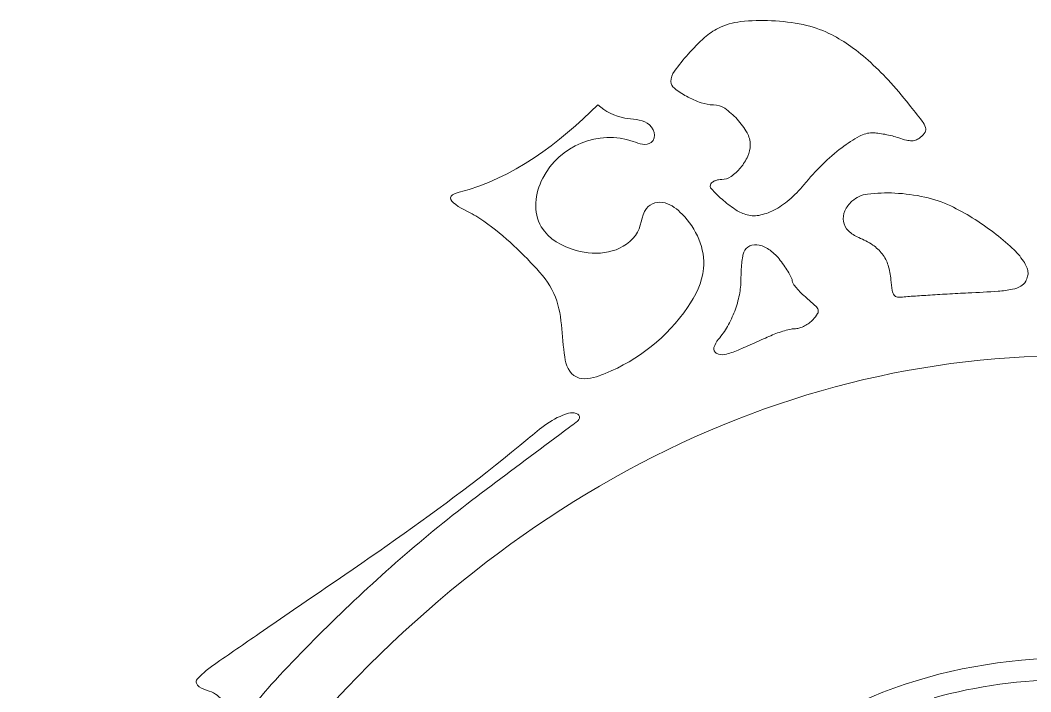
# Model space of a CAD drawing. Header units: millimetres. Extents: x 946 to 1411, y -1945 to 60.
# Drawn here: x 1027.1 to 1168.6, y -71.5 to 22.5 of the extents above; entities that cross this region are included whole.
import ezdxf

# ---------------------------------------------------------------- set-up
doc = ezdxf.new("R2010")
doc.units = ezdxf.units.MM
doc.header["$MEASUREMENT"] = 0
doc.layers.add('Layer 2', color=7, linetype='Continuous')

msp = doc.modelspace()

# ---------------------------------------------------------------- linework, layer by layer
at = {"layer": 'Layer 2', "lineweight": 0}
for points, knots in [([(1118.73, 15.33), (1119.34, 16.16), (1119.98, 16.96), (1120.67, 17.73), (1121.38, 18.53), (1122.14, 19.3), (1122.94, 20.02), (1123.53, 20.55), (1124.19, 21), (1124.9, 21.35), (1125.87, 21.84), (1126.93, 22.14), (1128.01, 22.26), (1129.44, 22.42), (1130.88, 22.46), (1132.31, 22.39), (1133.81, 22.32), (1135.3, 22.14), (1136.76, 21.84), (1138.01, 21.59), (1139.22, 21.18), (1140.37, 20.62), (1141.32, 20.16), (1142.23, 19.63), (1143.1, 19.03), (1144.06, 18.36), (1144.98, 17.63), (1145.86, 16.86), (1146.84, 15.98), (1147.78, 15.06), (1148.67, 14.1), (1149.67, 13), (1150.64, 11.87), (1151.56, 10.7), (1152.19, 9.92), (1152.8, 9.13), (1153.41, 8.34), (1153.62, 8.06), (1153.78, 7.76), (1153.9, 7.43), (1153.98, 7.22), (1153.95, 6.98), (1153.83, 6.79), (1153.67, 6.52), (1153.46, 6.28), (1153.21, 6.08), (1153.04, 5.93), (1152.84, 5.81), (1152.63, 5.72), (1152.43, 5.64), (1152.21, 5.59), (1152, 5.59), (1151.73, 5.58), (1151.47, 5.61), (1151.22, 5.67), (1150.86, 5.75), (1150.51, 5.86), (1150.16, 5.98), (1149.86, 6.08), (1149.55, 6.18), (1149.25, 6.26), (1148.9, 6.34), (1148.56, 6.42), (1148.22, 6.49), (1147.89, 6.55), (1147.56, 6.61), (1147.23, 6.65), (1146.97, 6.68), (1146.71, 6.7), (1146.45, 6.7), (1145.82, 6.7), (1145.2, 6.54), (1144.65, 6.23), (1143.79, 5.75), (1142.97, 5.21), (1142.18, 4.62), (1141.23, 3.9), (1140.33, 3.12), (1139.48, 2.28), (1138.56, 1.37), (1137.68, 0.42), (1136.86, -0.57), (1136.23, -1.34), (1135.53, -2.05), (1134.78, -2.7), (1134.13, -3.27), (1133.4, -3.75), (1132.63, -4.15), (1131.97, -4.48), (1131.27, -4.72), (1130.55, -4.85), (1129.93, -4.96), (1129.3, -4.91), (1128.71, -4.72), (1128.16, -4.55), (1127.64, -4.3), (1127.17, -3.98), (1126.55, -3.56), (1125.96, -3.1), (1125.4, -2.61), (1124.88, -2.15), (1124.38, -1.66), (1123.91, -1.15), (1123.73, -0.95), (1123.7, -0.65), (1123.84, -0.42), (1123.9, -0.33), (1123.97, -0.25), (1124.06, -0.19), (1124.18, -0.12), (1124.31, -0.05), (1124.44, 0), (1124.58, 0.06), (1124.74, 0.1), (1124.89, 0.13), (1125.05, 0.16), (1125.2, 0.17), (1125.36, 0.17), (1125.82, 0.17), (1126.28, 0.32), (1126.66, 0.58), (1127.16, 0.93), (1127.61, 1.34), (1128, 1.81), (1128.4, 2.3), (1128.74, 2.85), (1129.01, 3.43), (1129.24, 3.92), (1129.35, 4.46), (1129.35, 5), (1129.35, 5.6), (1129.2, 6.19), (1128.9, 6.71), (1128.51, 7.39), (1128.05, 8.03), (1127.52, 8.61), (1126.99, 9.19), (1126.41, 9.69), (1125.77, 10.13), (1125.31, 10.45), (1124.76, 10.62), (1124.2, 10.62), (1123.61, 10.62), (1123.02, 10.72), (1122.47, 10.91), (1121.76, 11.15), (1121.08, 11.46), (1120.43, 11.81), (1119.83, 12.14), (1119.26, 12.52), (1118.72, 12.94), (1118.42, 13.17), (1118.25, 13.52), (1118.25, 13.89), (1118.25, 14.4), (1118.42, 14.91), (1118.73, 15.33)], [0, 0, 0, 0, 1, 1, 1, 2, 2, 2, 3, 3, 3, 4, 4, 4, 5, 5, 5, 6, 6, 6, 7, 7, 7, 8, 8, 8, 9, 9, 9, 10, 10, 10, 11, 11, 11, 12, 12, 12, 13, 13, 13, 14, 14, 14, 15, 15, 15, 16, 16, 16, 17, 17, 17, 18, 18, 18, 19, 19, 19, 20, 20, 20, 21, 21, 21, 22, 22, 22, 23, 23, 23, 24, 24, 24, 25, 25, 25, 26, 26, 26, 27, 27, 27, 28, 28, 28, 29, 29, 29, 30, 30, 30, 31, 31, 31, 32, 32, 32, 33, 33, 33, 34, 34, 34, 35, 35, 35, 36, 36, 36, 37, 37, 37, 38, 38, 38, 39, 39, 39, 40, 40, 40, 41, 41, 41, 42, 42, 42, 43, 43, 43, 44, 44, 44, 45, 45, 45, 46, 46, 46, 47, 47, 47, 48, 48, 48, 49, 49, 49, 50, 50, 50, 51, 51, 51, 52, 52, 52, 52]), ([(1090.93, -4.94), (1089.89, -4.29), (1085.21, -2.47), (1088.58, -1.62), (1096.04, 0.27), (1102.63, 5.27), (1108, 10.64), (1109.04, 9.68), (1110.37, 9.02), (1111.77, 8.77), (1112.84, 8.58), (1114, 8.62), (1114.93, 8.06), (1115.87, 7.51), (1116.35, 6.02), (1115.49, 5.36), (1114.79, 4.81), (1113.79, 5.19), (1112.95, 5.49), (1108.12, 7.19), (1102.61, 4.89), (1100.28, 0.34), (1099.19, -1.77), (1098.88, -4.43), (1100.09, -6.47), (1101.11, -8.2), (1103.04, -9.21), (1104.97, -9.75), (1107.92, -10.57), (1111.29, -10.23), (1113.27, -7.65), (1114.15, -6.5), (1114.01, -5), (1114.82, -3.89), (1115.39, -3.11), (1116.49, -2.88), (1117.43, -3.12), (1118.36, -3.36), (1119.14, -4), (1119.81, -4.69), (1121.78, -6.71), (1123.09, -9.51), (1122.82, -12.31), (1122.63, -14.28), (1121.69, -16.1), (1120.57, -17.74), (1117.75, -21.87), (1113.67, -25.13), (1109.02, -26.99), (1108.75, -27.1), (1108.48, -27.2), (1108.21, -27.3), (1107.17, -27.67), (1105.98, -27.97), (1105, -27.47), (1103.99, -26.97), (1103.51, -25.8), (1103.36, -24.68), (1102.94, -21.74), (1103.09, -18.54), (1101.84, -15.77), (1101.18, -14.32), (1100.14, -13.08), (1099.05, -11.92), (1096.64, -9.34), (1093.92, -6.83), (1090.93, -4.94)], [0, 0, 0, 0, 1, 1, 1, 2, 2, 2, 3, 3, 3, 4, 4, 4, 5, 5, 5, 6, 6, 6, 7, 7, 7, 8, 8, 8, 9, 9, 9, 10, 10, 10, 11, 11, 11, 12, 12, 12, 13, 13, 13, 14, 14, 14, 15, 15, 15, 16, 16, 16, 17, 17, 17, 18, 18, 18, 19, 19, 19, 20, 20, 20, 21, 21, 21, 22, 22, 22, 22]), ([(1157.42, -3.54), (1158.46, -4.03), (1159.47, -4.58), (1160.45, -5.19), (1161.49, -5.84), (1162.5, -6.53), (1163.47, -7.27), (1164.37, -7.95), (1165.23, -8.67), (1166.05, -9.43), (1166.65, -9.98), (1167.17, -10.6), (1167.62, -11.27), (1167.78, -11.53), (1167.93, -11.79), (1168.06, -12.07), (1168.15, -12.28), (1168.22, -12.51), (1168.24, -12.74), (1168.27, -12.96), (1168.25, -13.17), (1168.2, -13.38), (1168.14, -13.62), (1168.05, -13.85), (1167.93, -14.07), (1167.77, -14.37), (1167.53, -14.61), (1167.24, -14.77), (1166.88, -14.97), (1166.49, -15.11), (1166.09, -15.19), (1165.42, -15.33), (1164.75, -15.42), (1164.07, -15.47), (1162.67, -15.56), (1161.28, -15.65), (1159.88, -15.71), (1158.91, -15.76), (1157.93, -15.81), (1156.95, -15.87), (1156.03, -15.92), (1155.12, -15.97), (1154.21, -16.03), (1153.44, -16.08), (1152.67, -16.13), (1151.91, -16.18), (1151.57, -16.2), (1151.23, -16.23), (1150.89, -16.27), (1150.59, -16.31), (1150.28, -16.32), (1149.98, -16.29), (1149.78, -16.27), (1149.61, -16.17), (1149.49, -16.02), (1149.35, -15.83), (1149.26, -15.61), (1149.22, -15.38), (1149.15, -14.88), (1149.09, -14.37), (1149.05, -13.86), (1148.99, -13.17), (1148.86, -12.49), (1148.66, -11.83), (1148.48, -11.27), (1148.2, -10.73), (1147.84, -10.26), (1147.47, -9.77), (1147.01, -9.35), (1146.5, -9.01), (1145.88, -8.6), (1145.23, -8.25), (1144.54, -7.97), (1144, -7.74), (1143.52, -7.41), (1143.1, -7), (1142.74, -6.65), (1142.5, -6.19), (1142.41, -5.69), (1142.32, -5.2), (1142.38, -4.69), (1142.59, -4.24), (1142.83, -3.72), (1143.18, -3.25), (1143.6, -2.87), (1144.21, -2.32), (1144.96, -1.97), (1145.77, -1.88), (1147.04, -1.73), (1148.32, -1.68), (1149.59, -1.74), (1151.01, -1.81), (1152.42, -2), (1153.8, -2.3), (1155.05, -2.57), (1156.27, -2.99), (1157.42, -3.54)], [0, 0, 0, 0, 1, 1, 1, 2, 2, 2, 3, 3, 3, 4, 4, 4, 5, 5, 5, 6, 6, 6, 7, 7, 7, 8, 8, 8, 9, 9, 9, 10, 10, 10, 11, 11, 11, 12, 12, 12, 13, 13, 13, 14, 14, 14, 15, 15, 15, 16, 16, 16, 17, 17, 17, 18, 18, 18, 19, 19, 19, 20, 20, 20, 21, 21, 21, 22, 22, 22, 23, 23, 23, 24, 24, 24, 25, 25, 25, 26, 26, 26, 27, 27, 27, 28, 28, 28, 29, 29, 29, 30, 30, 30, 31, 31, 31, 32, 32, 32, 32]), ([(1124.27, -23.37), (1124.39, -22.94), (1124.6, -22.54), (1124.9, -22.2), (1125.38, -21.64), (1125.8, -21.04), (1126.16, -20.4), (1126.55, -19.71), (1126.89, -18.99), (1127.17, -18.25), (1127.45, -17.51), (1127.67, -16.75), (1127.83, -15.97), (1127.97, -15.26), (1128.05, -14.54), (1128.05, -13.81), (1128.05, -13.43), (1128.06, -13.05), (1128.08, -12.67), (1128.09, -12.3), (1128.12, -11.92), (1128.16, -11.55), (1128.2, -11.22), (1128.24, -10.9), (1128.29, -10.57), (1128.32, -10.38), (1128.37, -10.18), (1128.44, -10), (1128.59, -9.61), (1128.89, -9.3), (1129.27, -9.14), (1129.69, -8.96), (1130.15, -8.92), (1130.59, -9.02), (1131.15, -9.14), (1131.68, -9.39), (1132.14, -9.74), (1132.68, -10.14), (1133.16, -10.62), (1133.56, -11.15), (1133.78, -11.44), (1134, -11.73), (1134.2, -12.04), (1134.39, -12.32), (1134.57, -12.6), (1134.74, -12.9), (1134.88, -13.14), (1135.01, -13.39), (1135.14, -13.64), (1135.2, -13.76), (1135.23, -13.89), (1135.23, -14.03), (1135.23, -14.16), (1135.27, -14.29), (1135.34, -14.4), (1135.49, -14.61), (1135.66, -14.82), (1135.83, -15.02), (1136.03, -15.27), (1136.25, -15.51), (1136.48, -15.73), (1136.74, -15.98), (1137, -16.21), (1137.26, -16.44), (1137.69, -16.8), (1138.11, -17.17), (1138.52, -17.55), (1138.68, -17.7), (1138.8, -17.89), (1138.86, -18.09), (1138.91, -18.27), (1138.89, -18.46), (1138.78, -18.61), (1138.59, -18.9), (1138.38, -19.18), (1138.14, -19.43), (1137.98, -19.62), (1137.8, -19.78), (1137.61, -19.93), (1137.4, -20.08), (1137.18, -20.22), (1136.95, -20.34), (1136.74, -20.45), (1136.51, -20.55), (1136.28, -20.62), (1136.1, -20.68), (1135.91, -20.72), (1135.71, -20.72), (1135.5, -20.72), (1135.29, -20.74), (1135.08, -20.78), (1134.77, -20.85), (1134.47, -20.92), (1134.17, -21), (1133.83, -21.1), (1133.5, -21.2), (1133.17, -21.32), (1132.85, -21.43), (1132.53, -21.56), (1132.22, -21.7), (1131.89, -21.85), (1131.55, -22), (1131.21, -22.15), (1130.79, -22.33), (1130.38, -22.51), (1129.97, -22.69), (1129.55, -22.88), (1129.13, -23.06), (1128.71, -23.25), (1128.36, -23.4), (1128.01, -23.56), (1127.65, -23.72), (1127.06, -23.98), (1126.44, -24.18), (1125.8, -24.32), (1125.39, -24.41), (1124.96, -24.35), (1124.6, -24.14), (1124.32, -23.99), (1124.19, -23.68), (1124.27, -23.37)], [0, 0, 0, 0, 1, 1, 1, 2, 2, 2, 3, 3, 3, 4, 4, 4, 5, 5, 5, 6, 6, 6, 7, 7, 7, 8, 8, 8, 9, 9, 9, 10, 10, 10, 11, 11, 11, 12, 12, 12, 13, 13, 13, 14, 14, 14, 15, 15, 15, 16, 16, 16, 17, 17, 17, 18, 18, 18, 19, 19, 19, 20, 20, 20, 21, 21, 21, 22, 22, 22, 23, 23, 23, 24, 24, 24, 25, 25, 25, 26, 26, 26, 27, 27, 27, 28, 28, 28, 29, 29, 29, 30, 30, 30, 31, 31, 31, 32, 32, 32, 33, 33, 33, 34, 34, 34, 35, 35, 35, 36, 36, 36, 37, 37, 37, 38, 38, 38, 39, 39, 39, 40, 40, 40, 40]), ([(1073.96, -201), (1072.9, -200.66), (1071.9, -200.04), (1071.29, -199.32), (1069.23, -196.92), (1066.5, -195.7), (1063.18, -195.7), (1063.12, -195.7), (1063.07, -195.7), (1063.02, -195.7), (1060.57, -195.7), (1059.36, -194.58), (1057.89, -192.39), (1057.17, -191.33), (1056.4, -190.29), (1055.66, -189.27), (1054.32, -187.44), (1052.95, -185.57), (1051.83, -183.54), (1051.25, -181.42), (1050.37, -179.5), (1049.22, -177.61), (1049.22, -177.61), (1049.22, -177.62), (1049.22, -177.62), (1049.2, -177.59), (1049.15, -177.5), (1049.14, -177.48), (1049.14, -177.48), (1048.96, -177.2), (1048.96, -177.2), (1048.84, -177.02), (1048.73, -176.83), (1048.61, -176.65), (1048.42, -176.36), (1048.16, -176.07), (1047.86, -175.81), (1047.86, -175.81), (1045.62, -172.97), (1045.62, -172.97), (1044.96, -171.66), (1044.33, -170.31), (1043.52, -169.09), (1042.75, -167.93), (1041.67, -167.06), (1040.49, -166.34), (1039.2, -165.54), (1037.82, -164.87), (1036.63, -163.91), (1036.63, -163.91), (1036.63, -163.91), (1036.63, -163.91), (1036.34, -163.64), (1036.08, -163.35), (1035.85, -163.02), (1035.8, -162.95), (1035.76, -162.88), (1035.71, -162.81), (1035.27, -161.04), (1034.95, -159.28), (1034.15, -157.63), (1033.38, -156.03), (1032.37, -154.57), (1031.32, -153.14), (1030.13, -151.53), (1028.88, -149.95), (1027.89, -148.21), (1027.88, -148.19), (1027.87, -148.18), (1027.86, -148.16), (1027.79, -148.01), (1027.72, -147.86), (1027.65, -147.7), (1027.49, -147.34), (1027.31, -147), (1027.11, -146.66), (1034.62, -125.97), (1044.54, -107.1), (1056.69, -90.42), (1071.48, -70.11), (1088.83, -54.08), (1108.24, -42.75), (1128.3, -31.06), (1149.71, -24.93), (1171.88, -24.53), (1172.64, -24.52), (1173.4, -24.51), (1174.16, -24.51), (1195.53, -24.51), (1216.36, -29.87), (1236.12, -40.47), (1255.93, -51.09), (1273.83, -66.5), (1289.33, -86.26), (1301.14, -101.32), (1311.09, -118.33), (1319.05, -137.01), (1319.03, -137.04), (1319, -137.08), (1318.97, -137.11), (1317.1, -139.48), (1316.22, -142.09), (1316.11, -145.55), (1316.07, -146.51), (1315.86, -147.57), (1315.46, -148.67), (1315.18, -149.43), (1314.84, -150.17), (1314.51, -150.89), (1314.17, -151.64), (1313.81, -152.41), (1313.54, -153.2), (1312.67, -155.66), (1311.87, -158.09), (1311.02, -160.67), (1310.68, -161.67), (1310.35, -162.69), (1310, -163.73), (1308.84, -163.6), (1308.01, -163.92), (1307.38, -164.5), (1306.55, -165.22), (1306.04, -166.39), (1305.59, -167.65), (1305.24, -168.61), (1304.89, -169.57), (1304.55, -170.53), (1303.71, -172.86), (1302.84, -175.28), (1301.91, -177.62), (1301.51, -178.65), (1301.04, -179.67), (1300.32, -180.39), (1299.76, -180.9), (1299.06, -181.24), (1298.12, -181.28), (1293.93, -181.46), (1290.76, -183.15), (1288.16, -185.52), (1286.36, -187.14), (1284.84, -189.09), (1283.43, -191.1), (1282.98, -191.73), (1282.39, -192.26), (1281.82, -192.78), (1281.43, -193.14), (1281.02, -193.5), (1280.66, -193.9), (1280.6, -193.97), (1280.54, -194.03), (1280.47, -194.09), (1279.54, -194.9), (1278.53, -194.72), (1277.47, -194.54), (1276.85, -194.43), (1276.21, -194.31), (1275.59, -194.42), (1274.59, -194.6), (1273.53, -194.58), (1272.5, -194.57), (1270.37, -194.55), (1268.19, -194.52), (1266.4, -196.15), (1266.15, -196.36), (1265.92, -196.6), (1265.69, -196.88), (1265.6, -196.93), (1265.47, -196.95), (1265.33, -196.96), (1265.24, -196.97), (1265.14, -196.98), (1265.05, -197), (1265.05, -197), (1264.66, -197.1), (1264.66, -197.1), (1261.99, -197.78), (1259.25, -198.49), (1257.16, -200.43), (1256.66, -200.88), (1256.19, -201.4), (1255.77, -202.01), (1255.74, -202.05), (1255.71, -202.09), (1255.67, -202.13), (1255.65, -202.14), (1255.63, -202.16), (1255.61, -202.18), (1255.57, -202.21), (1255.53, -202.25), (1255.49, -202.28), (1254.34, -203.36), (1253.19, -203.39), (1251.76, -202.36), (1250.6, -201.52), (1249.31, -200.8), (1247.93, -200.23), (1245.96, -199.41), (1244, -198.67), (1241.92, -197.89), (1241.1, -197.58), (1240.16, -197.23), (1239.32, -196.91), (1239.38, -196.79), (1239.44, -196.67), (1239.5, -196.55), (1239.5, -196.55), (1239.5, -196.55), (1239.5, -196.55), (1239.53, -196.51), (1239.55, -196.46), (1239.58, -196.41), (1239.59, -196.39), (1239.6, -196.37), (1239.61, -196.35), (1239.87, -195.86), (1240.13, -195.36), (1240.41, -194.88), (1240.96, -193.93), (1241.49, -192.97), (1242.01, -192), (1242.26, -191.52), (1242.52, -191.04), (1242.76, -190.55), (1243.26, -189.58), (1243.74, -188.6), (1244.2, -187.61), (1244.88, -186.13), (1245.53, -184.64), (1246.13, -183.13), (1250.35, -172.56), (1252.49, -161.3), (1252.43, -149.88), (1252.42, -148.25), (1252.37, -146.62), (1252.27, -144.98), (1252.24, -144.38), (1252.19, -143.79), (1252.14, -143.19), (1252.13, -143), (1252.11, -142.82), (1252.1, -142.63), (1252.06, -142.22), (1251.39, -136.2), (1251.31, -135.74), (1251.29, -135.62), (1251.27, -135.49), (1251.25, -135.36), (1251.04, -134.15), (1250.81, -132.95), (1250.55, -131.76), (1250.54, -131.7), (1250.28, -130.52), (1250.15, -130), (1250.13, -129.89), (1250.1, -129.78), (1250.08, -129.67), (1249.96, -129.18), (1249.84, -128.69), (1249.71, -128.21), (1249.68, -128.1), (1249.66, -127.99), (1249.63, -127.89), (1249.49, -127.38), (1249.36, -126.87), (1249.21, -126.37), (1249.19, -126.29), (1249.17, -126.22), (1249.15, -126.15), (1248.47, -123.76), (1247.69, -121.41), (1246.81, -119.09), (1246.8, -119.09), (1246.8, -119.09), (1246.8, -119.09), (1246.59, -118.51), (1246.36, -117.94), (1246.13, -117.37), (1246.12, -117.35), (1246.11, -117.33), (1246.1, -117.31), (1243.17, -110.09), (1239.26, -103.28), (1234.43, -97.03), (1226.96, -87.36), (1218.24, -79.9), (1208.5, -74.86), (1198.64, -69.76), (1187.59, -67.06), (1175.66, -66.85), (1175.16, -66.84), (1174.67, -66.83), (1174.18, -66.83), (1155.63, -66.83), (1139.11, -73.24), (1124.98, -85.89), (1123.51, -87.21), (1122.06, -88.59), (1120.64, -90.04), (1113.19, -97.65), (1107.32, -106.61), (1103.19, -116.67), (1102.1, -119.34), (1101.14, -122.06), (1100.32, -124.82), (1100.31, -124.84), (1100.31, -124.86), (1100.3, -124.87), (1099.87, -126.31), (1099.48, -127.77), (1099.12, -129.23), (1099.12, -129.23), (1099.12, -129.23), (1099.12, -129.24), (1099.02, -129.67), (1098.92, -130.11), (1098.82, -130.54), (1098.79, -130.66), (1098.76, -130.78), (1098.74, -130.9), (1098.65, -131.31), (1098.55, -131.73), (1098.47, -132.14), (1098.45, -132.25), (1098.43, -132.36), (1098.4, -132.46), (1098.25, -133.24), (1098.1, -134.02), (1097.96, -134.81), (1097.93, -134.95), (1097.91, -135.1), (1097.88, -135.24), (1097.83, -135.57), (1097.77, -135.9), (1097.72, -136.24), (1097.68, -136.49), (1097.64, -136.75), (1097.6, -137.01), (1097.56, -137.31), (1097.51, -137.62), (1097.47, -137.92), (1097.43, -138.24), (1097.38, -138.55), (1097.34, -138.87), (1097.31, -139.13), (1097.28, -139.39), (1097.24, -139.65), (1097.18, -140.2), (1097.12, -140.75), (1097.06, -141.31), (1097.04, -141.5), (1097.03, -141.69), (1097.01, -141.88), (1096.97, -142.29), (1096.93, -142.71), (1096.9, -143.13), (1096.88, -143.34), (1096.86, -143.56), (1096.85, -143.78), (1096.82, -144.19), (1096.79, -144.6), (1096.77, -145.02), (1096.76, -145.21), (1096.74, -145.4), (1096.73, -145.59), (1096.7, -146.19), (1096.67, -146.79), (1096.65, -147.4), (1096.65, -147.4), (1096.65, -147.4), (1096.65, -147.4), (1096.61, -148.73), (1096.59, -150.06), (1096.61, -151.39), (1096.62, -152.71), (1096.66, -154.04), (1096.73, -155.36), (1097.16, -163.27), (1098.63, -171.04), (1101.13, -178.53), (1104.57, -188.87), (1109.82, -198.24), (1116.73, -206.38), (1117.08, -206.79), (1117.43, -207.21), (1117.78, -207.63), (1118.13, -208.06), (1118.48, -208.49), (1118.85, -208.94), (1118.85, -208.95), (1118.86, -208.96), (1118.87, -208.97), (1119.2, -209.37), (1119.53, -209.78), (1119.89, -210.22), (1118.03, -210.33), (1116.19, -210.43), (1114.41, -210.53), (1110.2, -210.75), (1106.21, -210.97), (1102.21, -211.38), (1096.05, -212.01), (1091.49, -211.18), (1087.43, -208.69), (1086.85, -208.33), (1086.11, -208.23), (1085.4, -208.13), (1084.88, -208.06), (1084.35, -207.99), (1083.87, -207.82), (1083.87, -207.82), (1083.7, -207.76), (1083.7, -207.76), (1082.72, -207.42), (1081.6, -207.03), (1081.07, -206.29), (1079.16, -203.65), (1076.84, -201.92), (1073.96, -201)], [0, 0, 0, 0, 1, 1, 1, 2, 2, 2, 3, 3, 3, 4, 4, 4, 5, 5, 5, 6, 6, 6, 7, 7, 7, 8, 8, 8, 9, 9, 9, 10, 10, 10, 11, 11, 11, 12, 12, 12, 13, 13, 13, 14, 14, 14, 15, 15, 15, 16, 16, 16, 17, 17, 17, 18, 18, 18, 19, 19, 19, 20, 20, 20, 21, 21, 21, 22, 22, 22, 23, 23, 23, 24, 24, 24, 25, 25, 25, 26, 26, 26, 27, 27, 27, 28, 28, 28, 29, 29, 29, 30, 30, 30, 31, 31, 31, 32, 32, 32, 33, 33, 33, 34, 34, 34, 35, 35, 35, 36, 36, 36, 37, 37, 37, 38, 38, 38, 39, 39, 39, 40, 40, 40, 41, 41, 41, 42, 42, 42, 43, 43, 43, 44, 44, 44, 45, 45, 45, 46, 46, 46, 47, 47, 47, 48, 48, 48, 49, 49, 49, 50, 50, 50, 51, 51, 51, 52, 52, 52, 53, 53, 53, 54, 54, 54, 55, 55, 55, 56, 56, 56, 57, 57, 57, 58, 58, 58, 59, 59, 59, 60, 60, 60, 61, 61, 61, 62, 62, 62, 63, 63, 63, 64, 64, 64, 65, 65, 65, 66, 66, 66, 67, 67, 67, 68, 68, 68, 69, 69, 69, 70, 70, 70, 71, 71, 71, 72, 72, 72, 73, 73, 73, 74, 74, 74, 75, 75, 75, 76, 76, 76, 77, 77, 77, 78, 78, 78, 79, 79, 79, 80, 80, 80, 81, 81, 81, 82, 82, 82, 83, 83, 83, 84, 84, 84, 85, 85, 85, 86, 86, 86, 87, 87, 87, 88, 88, 88, 89, 89, 89, 90, 90, 90, 91, 91, 91, 92, 92, 92, 93, 93, 93, 94, 94, 94, 95, 95, 95, 96, 96, 96, 97, 97, 97, 98, 98, 98, 99, 99, 99, 100, 100, 100, 101, 101, 101, 102, 102, 102, 103, 103, 103, 104, 104, 104, 105, 105, 105, 106, 106, 106, 107, 107, 107, 108, 108, 108, 109, 109, 109, 110, 110, 110, 111, 111, 111, 112, 112, 112, 113, 113, 113, 114, 114, 114, 115, 115, 115, 116, 116, 116, 117, 117, 117, 118, 118, 118, 119, 119, 119, 120, 120, 120, 121, 121, 121, 122, 122, 122, 123, 123, 123, 124, 124, 124, 125, 125, 125, 126, 126, 126, 127, 127, 127, 128, 128, 128, 129, 129, 129, 130, 130, 130, 131, 131, 131, 132, 132, 132, 133, 133, 133, 134, 134, 134, 135, 135, 135, 136, 136, 136, 137, 137, 137, 138, 138, 138, 139, 139, 139, 139]), ([(1051.9, -69.79), (1052.18, -69.47), (1052.49, -69.16), (1052.81, -68.88), (1053.29, -68.47), (1053.78, -68.08), (1054.3, -67.72), (1056.39, -66.27), (1058.48, -64.83), (1060.57, -63.38), (1073.35, -54.58), (1086.24, -46.17), (1098.18, -36.15), (1099.92, -34.69), (1101.71, -33.17), (1103.9, -32.55), (1104.55, -32.36), (1105.58, -32.59), (1105.43, -33.26), (1105.37, -33.49), (1105.17, -33.66), (1104.98, -33.8), (1104.67, -34.04), (1104.36, -34.27), (1104.04, -34.51), (1096.72, -40.02), (1089.29, -45.28), (1082.31, -51.23), (1075.25, -57.26), (1068.54, -63.7), (1062.26, -70.54), (1061.09, -71.81), (1060.03, -73.18), (1059.08, -74.63), (1058.63, -75.31), (1057.85, -76.31), (1057.03, -75.44), (1056.71, -75.1), (1056.58, -74.64), (1056.4, -74.21), (1056.12, -73.54), (1055.7, -72.94), (1055.17, -72.44), (1054.87, -72.15), (1054.54, -71.9), (1054.18, -71.69), (1053.56, -71.32), (1052.03, -71.13), (1051.78, -70.35), (1051.72, -70.15), (1051.77, -69.94), (1051.9, -69.79)], [0, 0, 0, 0, 1, 1, 1, 2, 2, 2, 3, 3, 3, 4, 4, 4, 5, 5, 5, 6, 6, 6, 7, 7, 7, 8, 8, 8, 9, 9, 9, 10, 10, 10, 11, 11, 11, 12, 12, 12, 13, 13, 13, 14, 14, 14, 15, 15, 15, 16, 16, 16, 17, 17, 17, 17]), ([(1173.73, -70.27), (1173.73, -71.79), (1171.91, -73.41), (1169.8, -75.29), (1169.8, -75.29), (1169.05, -75.96), (1169.05, -75.96), (1167.41, -76.66), (1165.92, -77.67), (1164.6, -78.96), (1163.25, -78.04), (1161.76, -77.27), (1160.36, -76.56), (1157.87, -75.31), (1155.71, -74.22), (1155.33, -72.76), (1155.29, -72.62), (1155.22, -72.49), (1155.11, -72.39), (1161.09, -70.72), (1167.35, -69.86), (1173.86, -69.84), (1173.77, -69.96), (1173.73, -70.11), (1173.73, -70.27)], [0, 0, 0, 0, 1, 1, 1, 2, 2, 2, 3, 3, 3, 4, 4, 4, 5, 5, 5, 6, 6, 6, 7, 7, 7, 8, 8, 8, 8])]:
    msp.add_open_spline(points, degree=3, knots=knots, dxfattribs=at)

doc.saveas('drawing.dxf')
